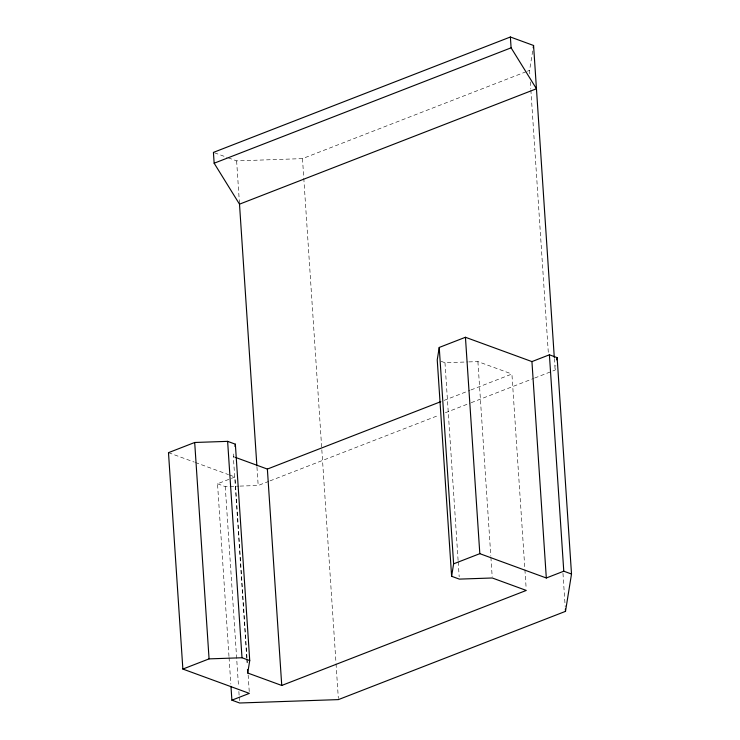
<?xml version="1.0" encoding="UTF-8"?>
<svg xmlns="http://www.w3.org/2000/svg" width="740" height="740" viewBox="0 0 740 740"><rect width="100%" height="100%" fill="white"/><g stroke="black" fill="none" stroke-linecap="round" stroke-linejoin="round"><path stroke-width="0.56" stroke-dasharray="3.7 2.78" d="M246.735 658.054L233.35 456.626L234.081 452.103M529.803 73.834L529.572 70.374L532.846 50.006M534.696 378.02L555.139 370.074L555.86 365.551M228.188 157.796L236.624 160.885L302.484 158.619L526.344 71.632M527.416 71.207L529.572 70.374M228.984 656.436L217.523 483.775L234.987 476.986L246.993 657.703M444.056 400.414L469.909 390.359M470.982 389.943L511.923 374.033L524.845 568.561M240.01 486.097L258.186 485.477L268.944 481.296M270.017 480.871L438.94 415.233M445.388 412.726L470.141 403.106M471.214 402.69L533.614 378.436M441.105 361.314L444.971 362.72L467.68 361.943M468.818 361.906L477.901 361.592L511.923 374.033M217.523 483.775L225.256 486.605L238.881 486.134M214.48 152.782L227.134 157.417M233.35 456.626L235.477 457.403M168.489 452.667L194.232 462.084M195.304 462.472L228.549 474.636M229.622 475.024L234.987 476.986M554.371 358.549L555.139 370.074M530.33 81.909L530.793 88.828M530.867 89.984L548.34 352.98M562.974 573.297L565.193 606.745M524.919 569.707L526.14 588.124M477.901 361.592L490.824 556.119M490.898 557.266L492.193 576.839M444.971 362.72L458.115 560.698M458.19 561.854L459.189 576.812M302.484 158.619L303.714 177.073M303.789 178.229L335.969 662.688M336.043 663.845L338.346 698.449M236.624 160.885L239.427 203.019M256.956 467.023L258.186 485.477M247.068 658.85L247.447 664.613M248.141 674.963L249.288 692.233M246.809 659.211L247.188 664.964M225.256 486.605L238.558 686.887M238.863 691.493L239.168 696.09M239.242 697.246L239.473 700.697M229.067 657.582L230.825 684.056"/><path stroke-width="1.11" d="M234.987 446.442L235.357 444.185L227.624 441.355L194.694 442.483L168.489 452.667L182.863 669.062L249.362 693.38L231.888 700.17L230.972 686.359M231.888 700.17L239.621 703L338.421 699.605L565.499 611.36L571.511 574.027L557.137 357.633L549.404 354.802L531.94 361.592L465.442 337.274L439.236 347.449L437.238 359.899L451.613 576.293L459.337 579.115L492.276 577.986L526.297 590.428L281.746 685.462L247.724 673.021L249.732 660.58L235.357 444.185M533.207 47.748L533.577 45.482L510.378 37L213.425 152.403L214.147 163.216L239.501 204.166L256.882 465.876M451.613 576.293L453.611 563.843L439.236 347.449M556.776 359.89L557.137 357.633M214.147 163.216L511.099 47.823L510.378 37M239.501 204.166L536.454 88.763L511.099 47.823M235.477 457.403L267.371 469.068L440.818 401.663M182.863 669.062L209.069 658.877L241.999 657.749L249.732 660.58M453.611 563.843L479.816 553.668L546.314 577.986L563.778 571.197L571.511 574.027M533.577 45.482L554.288 357.392M549.404 354.802L563.778 571.197M565.351 609.048L565.499 611.36M531.94 361.592L546.314 577.986M465.442 337.274L479.816 553.668M267.371 469.068L281.746 685.462M247.493 669.571L247.724 673.021M227.624 441.355L241.999 657.749M194.694 442.483L209.069 658.877"/></g></svg>
